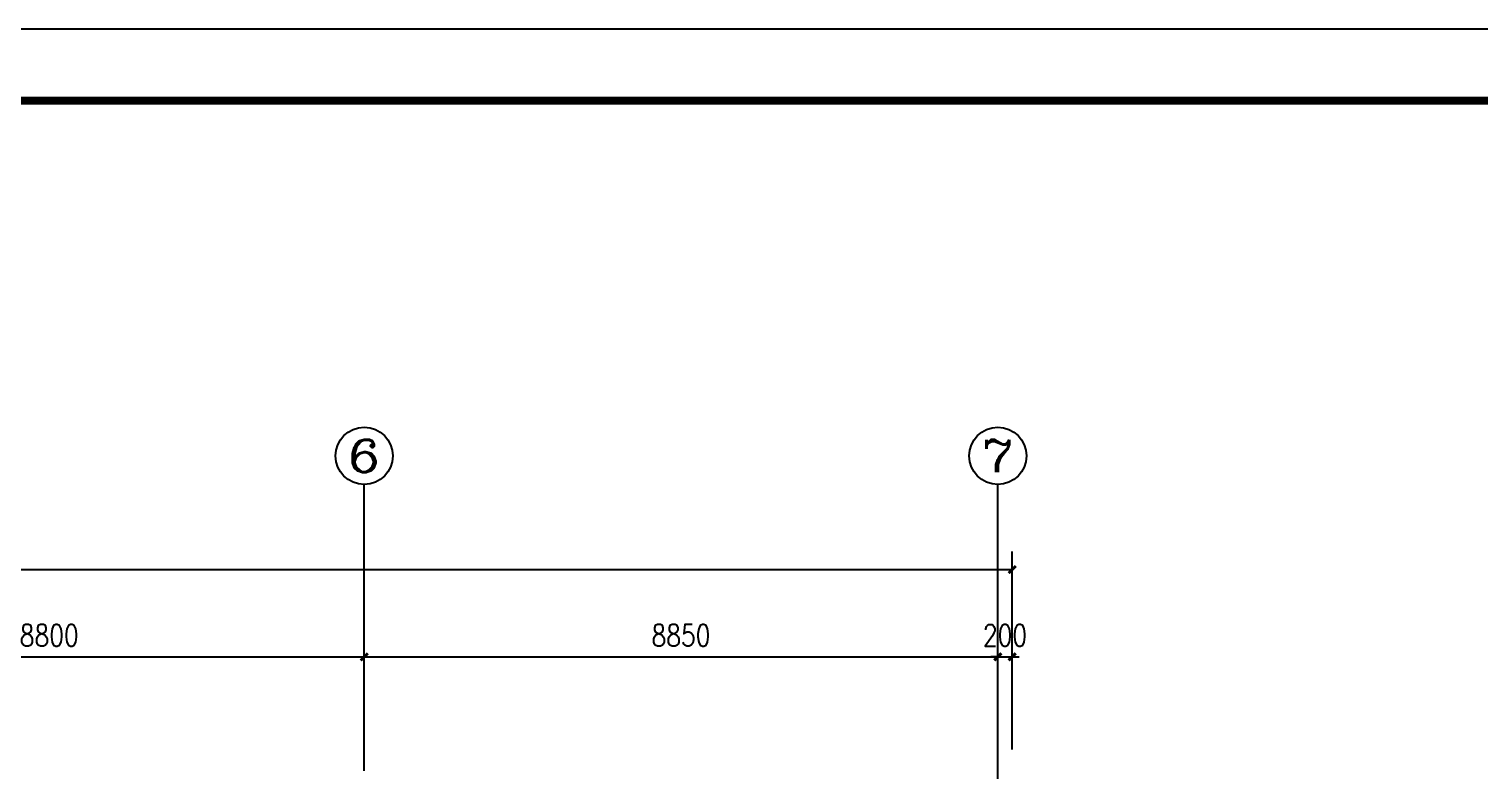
# Model space of a CAD drawing. Header units: millimetres. Extents: x 591771 to 1936534, y -622016 to 355666.
# Drawn here: x 646974 to 667242, y 280337 to 290699 of the extents above; entities that cross this region are included whole.
import ezdxf
from ezdxf.enums import TextEntityAlignment as Align

# ---------------------------------------------------------------- set-up
doc = ezdxf.new("R2010")
doc.units = ezdxf.units.MM
doc.header["$LTSCALE"] = 80
doc.linetypes.add('DOTE', pattern=[2.42, 2, -0.2, 0.02, -0.2])
for name, color, linetype in [('\\M+5BDA8-\\M+5B3DF\\M+5B4E7', 3, 'Continuous'), ('\\M+5BDA8-\\M+5D6E1', 17, 'DOTE'), ('\\M+5BDA8-\\M+5D6E1-\\M+5B1EA\\M+5D7A2', 3, 'Continuous'), ('\\M+5CDBC\\M+5BFF2', 252, 'Continuous'), ('AXIS_TEXT', 7, 'Continuous')]:
    doc.layers.add(name, color=color, linetype=linetype)
doc.styles.add('A-AXIS-LABEL', font='COMPLEX', dxfattribs={"bigfont": 'GBCBIG'})
doc.styles.add('COMPLEX', font='COMPLEX')
doc.styles.add('DIM_FONT', font='SIMPLEX.shx', dxfattribs={"width": 0.8})
doc.dimstyles.new('DIMN', dxfattribs={"dimtxt": 300, "dimasz": 100, "dimexe": 250, "dimexo": 300, "dimgap": 150, "dimtad": 1, "dimdec": 0, "dimzin": 0, "dimdsep": 46, "dimtxsty": 'DIM_FONT', "dimblk": 'ARCHTICK', "dimcen": 0.09, "dimclrt": 7, "dimazin": 2, "dimtfac": 1, "dimtdec": 0, "dimtix": 1, "dimtmove": 2, "dimatfit": 3, "dimldrblk": 'ARCHTICK', "dimfxl": 0, "dimtolj": 1, "dimtzin": 0, "dimarcsym": 0})

# ---------------------------------------------------------------- blocks, each defined once
blk = doc.blocks.new('_ArchTick')
at = {"color": 0, "linetype": 'ByBlock', "const_width": 0.4}
blk.add_lwpolyline([(-0.5, -0.5), (0.5, 0.5)], dxfattribs=at)
blk = doc.blocks.new('*D662')
at = {"layer": '\\M+5BDA8-\\M+5B3DF\\M+5B4E7', "color": 0, "lineweight": -2, "transparency": 16777216}
for p, q in [((606206, 280937), (606206, 283400)), ((660707, 280937), (660707, 283400)), ((606206, 283150), (660707, 283150))]:
    blk.add_line(p, q, dxfattribs=at)
at = {"layer": 'Defpoints', "color": 0, "transparency": 16777216}
for p in [(660707, 283150), (606206, 280637), (660707, 280637)]:
    blk.add_point(p, dxfattribs=at)
at = {"layer": '\\M+5BDA8-\\M+5B3DF\\M+5B4E7', "color": 0, "lineweight": -2, "transparency": 16777216, "xscale": 100, "yscale": 100, "zscale": 100, "rotation": 180}
blk.add_blockref('_ArchTick', (606206, 283150), dxfattribs=at)
at = {"layer": '\\M+5BDA8-\\M+5B3DF\\M+5B4E7', "color": 0, "lineweight": -2, "transparency": 16777216, "xscale": 100, "yscale": 100, "zscale": 100}
blk.add_blockref('_ArchTick', (660707, 283150), dxfattribs=at)
at = {"layer": '\\M+5BDA8-\\M+5B3DF\\M+5B4E7', "color": 7, "transparency": 16777216, "insert": (633456, 283450), "char_height": 300, "attachment_point": 5, "style": 'DIM_FONT'}
blk.add_mtext('\\A1;54500', dxfattribs=at)
blk = doc.blocks.new('*D667')
at = {"layer": '\\M+5BDA8-\\M+5B3DF\\M+5B4E7', "color": 0, "lineweight": -2, "transparency": 16777216}
for p, q in [((660507, 280637), (660507, 282181)), ((660707, 280637), (660707, 282181)), ((660507, 281931), (660407, 281931)), ((660507, 281931), (660707, 281931)), ((660707, 281931), (660807, 281931))]:
    blk.add_line(p, q, dxfattribs=at)
at = {"layer": 'Defpoints', "color": 0, "transparency": 16777216}
for p in [(660707, 281931), (660507, 280337), (660707, 280337)]:
    blk.add_point(p, dxfattribs=at)
at = {"layer": '\\M+5BDA8-\\M+5B3DF\\M+5B4E7', "color": 0, "lineweight": -2, "transparency": 16777216, "xscale": 100, "yscale": 100, "zscale": 100}
blk.add_blockref('_ArchTick', (660507, 281931), dxfattribs=at)
at = {"layer": '\\M+5BDA8-\\M+5B3DF\\M+5B4E7', "color": 0, "lineweight": -2, "transparency": 16777216, "xscale": 100, "yscale": 100, "zscale": 100, "rotation": 180}
blk.add_blockref('_ArchTick', (660707, 281931), dxfattribs=at)
at = {"layer": '\\M+5BDA8-\\M+5B3DF\\M+5B4E7', "color": 7, "transparency": 16777216, "insert": (660607, 282231), "char_height": 300, "attachment_point": 5, "style": 'DIM_FONT'}
blk.add_mtext('\\A1;200', dxfattribs=at)
blk = doc.blocks.new('*D690')
at = {"layer": '\\M+5BDA8-\\M+5B3DF\\M+5B4E7', "color": 0, "lineweight": -2, "transparency": 16777216}
for p, q in [((642856, 280637), (642856, 282181)), ((651656, 280637), (651656, 282181)), ((642856, 281931), (651656, 281931))]:
    blk.add_line(p, q, dxfattribs=at)
at = {"layer": 'Defpoints', "color": 0, "transparency": 16777216}
for p in [(651656, 281931), (642856, 280337), (651656, 280337)]:
    blk.add_point(p, dxfattribs=at)
at = {"layer": '\\M+5BDA8-\\M+5B3DF\\M+5B4E7', "color": 0, "lineweight": -2, "transparency": 16777216, "xscale": 100, "yscale": 100, "zscale": 100, "rotation": 180}
blk.add_blockref('_ArchTick', (642856, 281931), dxfattribs=at)
at = {"layer": '\\M+5BDA8-\\M+5B3DF\\M+5B4E7', "color": 0, "lineweight": -2, "transparency": 16777216, "xscale": 100, "yscale": 100, "zscale": 100}
blk.add_blockref('_ArchTick', (651656, 281931), dxfattribs=at)
at = {"layer": '\\M+5BDA8-\\M+5B3DF\\M+5B4E7', "color": 7, "transparency": 16777216, "insert": (647256, 282231), "char_height": 300, "attachment_point": 5, "style": 'DIM_FONT'}
blk.add_mtext('\\A1;8800', dxfattribs=at)
blk = doc.blocks.new('*D691')
at = {"layer": '\\M+5BDA8-\\M+5B3DF\\M+5B4E7', "color": 0, "lineweight": -2, "transparency": 16777216}
for p, q in [((651656, 280637), (651656, 282181)), ((660507, 280637), (660507, 282181)), ((651656, 281931), (660507, 281931))]:
    blk.add_line(p, q, dxfattribs=at)
at = {"layer": 'Defpoints', "color": 0, "transparency": 16777216}
for p in [(660507, 281931), (651656, 280337), (660507, 280337)]:
    blk.add_point(p, dxfattribs=at)
at = {"layer": '\\M+5BDA8-\\M+5B3DF\\M+5B4E7', "color": 0, "lineweight": -2, "transparency": 16777216, "xscale": 100, "yscale": 100, "zscale": 100, "rotation": 180}
blk.add_blockref('_ArchTick', (651656, 281931), dxfattribs=at)
at = {"layer": '\\M+5BDA8-\\M+5B3DF\\M+5B4E7', "color": 0, "lineweight": -2, "transparency": 16777216, "xscale": 100, "yscale": 100, "zscale": 100}
blk.add_blockref('_ArchTick', (660507, 281931), dxfattribs=at)
at = {"layer": '\\M+5BDA8-\\M+5B3DF\\M+5B4E7', "color": 7, "transparency": 16777216, "insert": (656081, 282231), "char_height": 300, "attachment_point": 5, "style": 'DIM_FONT'}
blk.add_mtext('\\A1;8850', dxfattribs=at)
blk = doc.blocks.new('_AXISO')
blk.add_circle((0, 0), 0.5)
at = {"layer": 'AXIS_TEXT', "style": 'COMPLEX'}
blk.add_attdef('A', text='', height=0.56, dxfattribs=at).set_placement((-0.25, -0.28), (0.25, -0.28), align=Align.FIT)

msp = doc.modelspace()

# ---------------------------------------------------------------- linework, layer by layer
at = {"layer": '\\M+5BDA8-\\M+5D6E1', "ltscale": 10}
msp.add_line((660506.5, 242464.8), (660506.5, 280337), dxfattribs=at)
at = {"layer": '\\M+5BDA8-\\M+5D6E1-\\M+5B1EA\\M+5D7A2'}
for p, q in [((651656.2, 280337), (651656.2, 284337)), ((660506.5, 280337), (660506.5, 284337))]:
    msp.add_line(p, q, dxfattribs=at)
at = {"layer": '\\M+5CDBC\\M+5BFF2', "color": 2}
msp.add_lwpolyline([(595259.9, 231298.7), (679359.9, 231298.7), (679359.9, 290698.7), (595259.9, 290698.7)], close=True, dxfattribs=at)
at = {"layer": '\\M+5CDBC\\M+5BFF2', "color": 2, "const_width": 112.5}
msp.add_lwpolyline([(596260, 232298.7), (678359.9, 232298.7), (678359.9, 289698.7), (596260, 289698.7)], close=True, dxfattribs=at)

# ---------------------------------------------------------------- block references
at = {"layer": '\\M+5BDA8-\\M+5D6E1-\\M+5B1EA\\M+5D7A2'}
ref = msp.add_blockref('_AXISO', (651656.2, 284737), dxfattribs=dict(at, xscale=800, yscale=800, zscale=800))
ref.add_attrib('A', '6', dxfattribs={"layer": 'AXIS_TEXT', "height": 452.5, "style": 'A-AXIS-LABEL', "width": 1.5}).set_placement((651429.9, 284510.7), (651882.4, 284510.7), align=Align.FIT)
ref = msp.add_blockref('_AXISO', (660506.5, 284737), dxfattribs=dict(at, xscale=800, yscale=800, zscale=800))
ref.add_attrib('A', '7', dxfattribs={"layer": 'AXIS_TEXT', "height": 452.5, "style": 'A-AXIS-LABEL', "width": 1.5}).set_placement((660280.3, 284510.7), (660732.8, 284510.7), align=Align.FIT)

# ---------------------------------------------------------------- dimensions: what is measured, and where the dimension line sits
at = {"layer": '\\M+5BDA8-\\M+5B3DF\\M+5B4E7'}
for p1, p2, distance, picture, middle in [((606206.1, 280637), (660706.5, 280637), 2513.4, '*D662', (633456.3, 283450.4)), ((642856.2, 280337), (651656.2, 280337), 1594, '*D690', (647256.2, 282231)), ((651656.2, 280337), (660506.5, 280337), 1594, '*D691', (656081.4, 282231)), ((660506.5, 280337), (660706.5, 280337), 1594, '*D667', (660606.5, 282231))]:
    dim = msp.add_aligned_dim(p1=p1, p2=p2, distance=distance, dimstyle='DIMN', dxfattribs=at)
    dim.commit()
    dim.dimension.update_dxf_attribs({"geometry": picture, "text_midpoint": middle})

doc.saveas('drawing.dxf')
